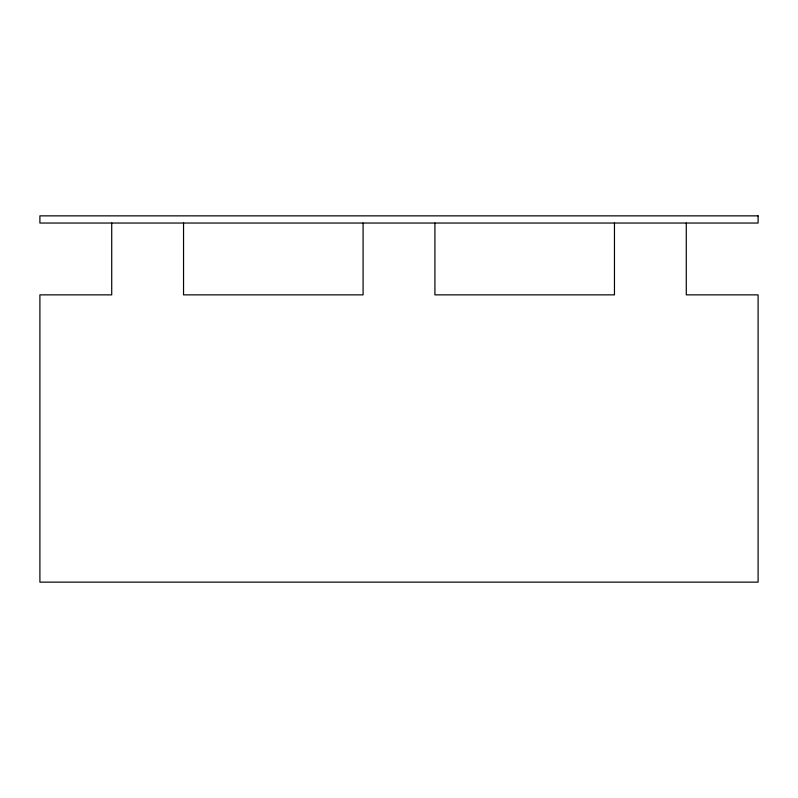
<?xml version="1.0" encoding="UTF-8"?>
<svg xmlns="http://www.w3.org/2000/svg" width="798" height="798" viewBox="0 0 798 798"><rect width="100%" height="100%" fill="white"/><g stroke="black" fill="none" stroke-linecap="round" stroke-linejoin="round"><path stroke-width="1.2" d="M686.28 223.041L686.28 294.861L758.1 294.861L758.1 582.141L39.9 582.141L39.9 294.861L111.72 294.861L111.72 223.041M614.46 223.041L614.46 294.861L434.91 294.861L434.91 223.041M363.09 223.041L363.09 294.861L183.54 294.861L183.54 223.041M758.1 215.859L39.9 215.859L39.9 223.041L758.1 223.041L758.1 215.859"/></g></svg>
